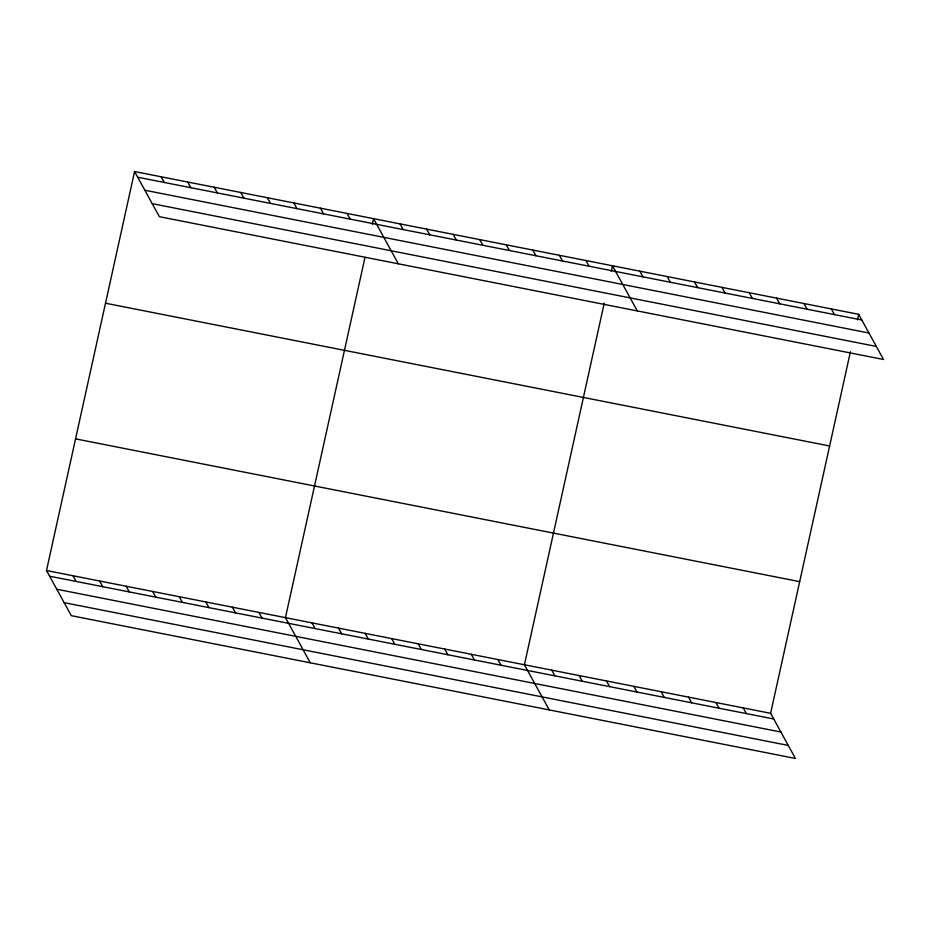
<?xml version="1.0" encoding="UTF-8"?>
<svg xmlns="http://www.w3.org/2000/svg" width="930" height="930" viewBox="0 0 930 930"><rect width="100%" height="100%" fill="white"/><g stroke="black" fill="none" stroke-linecap="round" stroke-linejoin="round"><path stroke-width="1.4" d="M850.427 351.738L770.61 713.31L795.429 758.462L71.319 615.683L46.5 570.532L134.571 171.539L858.681 314.317L883.5 359.468L159.39 216.69L134.571 171.539M364.967 257.471L285.452 617.648L310.271 662.799M372.302 224.2L373.535 218.655L398.342 263.806M604.221 303.203L524.415 664.764L549.235 709.915M611.266 271.316L612.486 265.771L637.306 310.922M857.46 319.862L858.681 314.317M137.698 177.223L861.808 320.001M144.859 190.243L868.969 333.021M152.229 203.658L876.339 346.437M105.509 303.215L829.618 445.993M75.562 438.867L799.672 581.645M46.5 570.532L770.61 713.31M49.627 576.216L773.725 718.995M56.777 589.236L780.886 732.015M64.158 602.652L788.268 745.43M831.327 308.923L834.454 314.607M803.973 303.529L807.089 309.213M776.62 298.135L779.735 303.819M749.266 292.741L752.382 298.425M721.901 287.347L725.028 293.031M694.547 281.953L697.674 287.637M667.194 276.559L670.321 282.243M639.84 271.165L642.967 276.849M585.935 260.54L589.05 266.224M559.383 255.308L562.511 260.981M532.832 250.065L535.959 255.75M506.28 244.834L509.408 250.519M743.256 707.916L746.371 713.601M479.729 239.603L482.856 245.276M715.902 702.522L719.018 708.207M453.177 234.36L456.305 240.045M688.549 697.128L691.664 702.813M426.626 229.129L429.753 234.813M661.184 691.734L664.311 697.419M400.074 223.898L403.202 229.571M633.83 686.34L636.957 692.025M606.476 680.946L609.603 686.631M346.983 213.423L350.099 219.096M579.123 675.552L582.238 681.237M320.432 208.192L323.547 213.865M551.769 670.158L554.885 675.843M293.88 202.949L296.995 208.634M267.329 197.718L270.444 203.391M497.864 659.533L500.979 665.217M240.777 192.487L243.893 198.16M471.312 654.302L474.428 659.975M214.226 187.244L217.353 192.929M444.761 649.059L447.876 654.743M187.674 182.013L190.801 187.686M418.209 643.827L421.337 649.512M161.123 176.781L164.25 182.454M391.658 638.596L394.785 644.269M365.106 633.353L368.233 639.038M338.555 628.122L341.682 633.807M312.003 622.891L315.13 628.564M258.9 612.417L262.028 618.09M232.349 607.185L235.476 612.858M205.809 601.942L208.925 607.627M179.257 596.711L182.373 602.384M152.706 591.48L155.822 597.153M126.154 586.237L129.27 591.922M99.603 581.006L102.719 586.679M73.052 575.775L76.167 581.448"/></g></svg>
